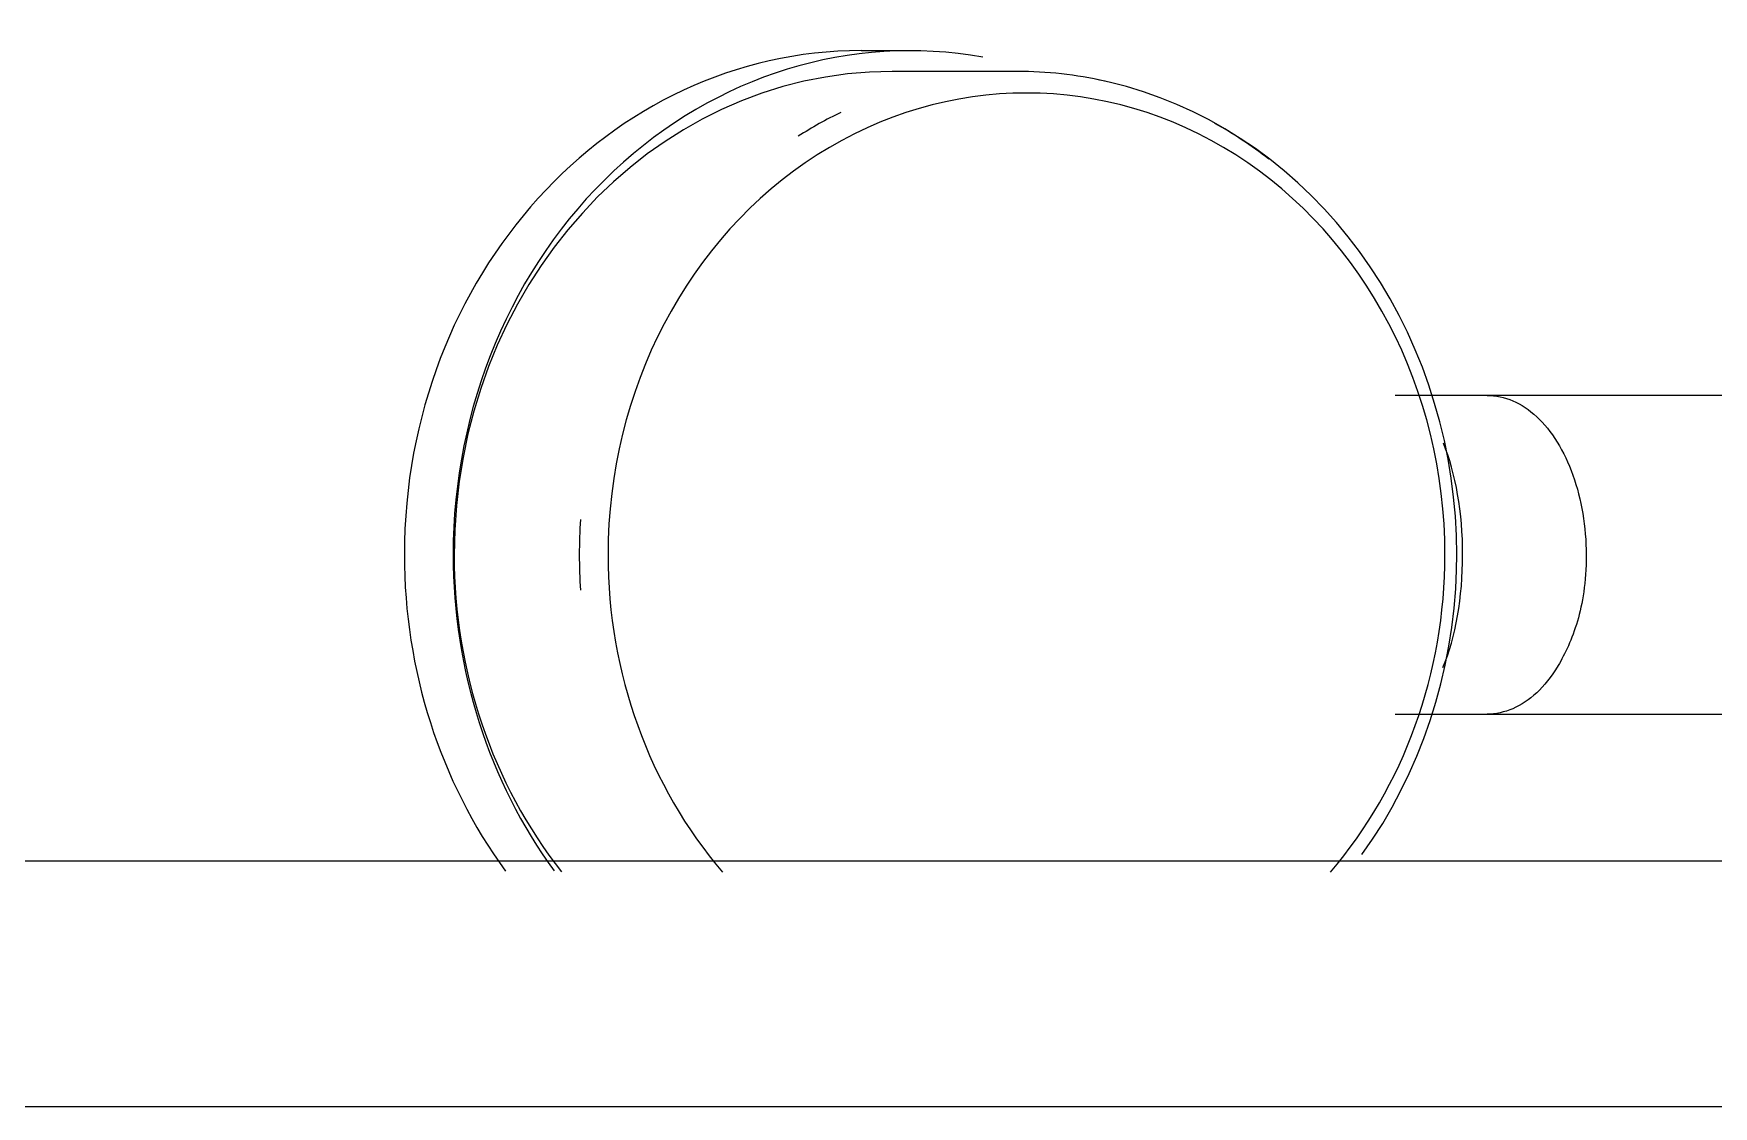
# Model space of a CAD drawing. Extents: x -45.7 to -14.1, y -192.9 to -169.
# Drawn here: x -35.6537 to -35.5166, y -173.2913 to -173.2038 of the extents above; entities that cross this region are included whole.
import ezdxf

# ---------------------------------------------------------------- set-up
doc = ezdxf.new("R2010")
doc.units = 0
doc.layers.add('CB- NET THAY-', color=7, linetype='Continuous')

# ---------------------------------------------------------------- blocks, each defined once
blk = doc.blocks.new('CTA - VÒI SEN - VÒI SEN Mora Izzy 130012-1060262-MB KIẾN TRÚC TẦNG 1')
at = {"layer": 'CB- NET THAY-'}
for p, q in [((-0.48, -0.6343), (-0.48, -1.5551)), ((-0.22, -1.5551), (-0.22, -0.6343)), ((-0.1, -0.98), (-0.1, -3.58)), ((0.1, -3.58), (0.1, -0.98)), ((-0.48, -1.5551), (-0.48, -1.63)), ((-0.22, -1.63), (-0.22, -1.5551)), ((-0.7443, -1.9384), (-0.7443, -2.0405)), ((-0.7612, -2.026), (-0.7612, -2.0657))]:
    blk.add_line(p, q, dxfattribs=at)
for points in [[(-0.35, -1.5798), (-0.3657, -1.5801), (-0.3814, -1.5809), (-0.397, -1.5824), (-0.4126, -1.5843), (-0.428, -1.5869), (-0.4433, -1.59), (-0.4585, -1.5937), (-0.4735, -1.5979), (-0.4884, -1.6026), (-0.503, -1.6079), (-0.5173, -1.6137), (-0.5315, -1.6201), (-0.5453, -1.6269), (-0.5588, -1.6342), (-0.572, -1.6421), (-0.5848, -1.6504), (-0.5973, -1.6591), (-0.6093, -1.6684), (-0.621, -1.678), (-0.6323, -1.6881), (-0.643, -1.6986), (-0.6534, -1.7094), (-0.6632, -1.7207), (-0.6726, -1.7323), (-0.6814, -1.7442), (-0.6897, -1.7565), (-0.6974, -1.769), (-0.7047, -1.7818), (-0.7113, -1.7949), (-0.7173, -1.8083), (-0.7228, -1.8218), (-0.7277, -1.8355), (-0.7319, -1.8494), (-0.7356, -1.8635), (-0.738, -1.8745)], [(-0.1054, -1.6572), (-0.118, -1.6485), (-0.1309, -1.6403), (-0.1441, -1.6326), (-0.1577, -1.6254), (-0.1716, -1.6186), (-0.1858, -1.6124), (-0.2002, -1.6067), (-0.2149, -1.6015), (-0.2297, -1.5969), (-0.2448, -1.5928), (-0.26, -1.5893), (-0.2754, -1.5863), (-0.2908, -1.5839), (-0.3064, -1.582), (-0.3221, -1.5807), (-0.3377, -1.58), (-0.35, -1.5798)]]:
    blk.add_lwpolyline(points, dxfattribs=at)
for centre, major_axis, ratio, start_param, end_param in [((-0.35, -1.63), (-0.13, 0), 0.422618, 4.712389, 5.488311), ((-0.35, -1.63), (0.13, 0), 0.422618, 0.785398, 1.570796), ((-0.35, -1.9309), (-0.3767, 0), 0.906308, 4.712389, 7.853982), ((-0.35, -1.9309), (0.3767, 0), 0.906308, 0.813052, 1.570796), ((-0.35, -1.9384), (0.3943, 0), 0.906308, 2.530012, 2.674679), ((-0.35, -1.9384), (0.3943, 0), 0.906308, 2.939816, 3.141593), ((-0.35, -2.026), (0.4112, 0), 0.906308, 2.981006, 4.712389), ((-0.35, -2.0405), (0.3943, 0), 0.906308, 3.141593, 4.712389), ((-0.35, -2.0657), (0.4113, 0), 0.906308, 3.141593, 4.712389), ((-0.35, -1.9384), (0.3943, 0), 0.906308, 3.556193, 3.665191), ((-0.35, -1.9309), (-0.3767, 0), 0.906308, 1.570796, 2.328541), ((-0.35, -1.9384), (0.3943, 0), 0.906308, 4.639069, 4.712389), ((-0.35, -1.9384), (-0.3943, 0), 0.906308, 1.570796, 1.644135), ((-0.35, -2.0405), (0.3943, 0), 0.906308, 4.712389, 5.427741), ((-0.35, -2.026), (0.4112, 0), 0.906308, 4.712389, 5.390473), ((-0.35, -2.0657), (-0.4113, 0), 0.906308, 1.570796, 2.24884)]:
    blk.add_ellipse(centre, major_axis=major_axis, ratio=ratio, start_param=start_param, end_param=end_param, dxfattribs=at)
for points in [[(-0.48, -1.5551), (-0.48, -1.548), (-0.477, -1.5339), (-0.4639, -1.5142), (-0.443, -1.4973), (-0.4157, -1.4843), (-0.384, -1.4761), (-0.3613, -1.4743), (-0.35, -1.4743)], [(-0.35, -1.4743), (-0.3273, -1.4743), (-0.2933, -1.48), (-0.257, -1.4973), (-0.2361, -1.5142), (-0.223, -1.5339), (-0.22, -1.548), (-0.22, -1.5551)]]:
    blk.add_open_spline(points, degree=3, dxfattribs=at)

msp = doc.modelspace()

# ---------------------------------------------------------------- block references
at = {"layer": 'CB- NET THAY-', "xscale": 0.09999999999999999, "yscale": 0.10000000000000003, "rotation": -90.00000000000001}
msp.add_blockref('CTA - VÒI SEN - VÒI SEN Mora Izzy 130012-1060262-MB KIẾN TRÚC TẦNG 1', (-35.37959, -173.28133), dxfattribs=at)

doc.saveas('drawing.dxf')
